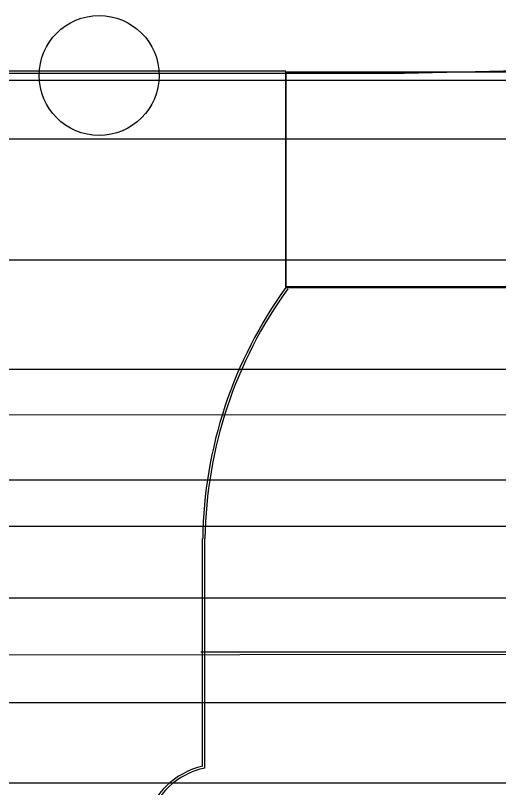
# Model space of a CAD drawing. Header units: millimetres. Extents: x 3062 to 3755, y 1606 to 1663.
# Drawn here: x 3249.61 to 3253.86, y 1650.84 to 1657.63 of the extents above; entities that cross this region are included whole.
import ezdxf

# ---------------------------------------------------------------- set-up
doc = ezdxf.new("R2010")
doc.units = ezdxf.units.MM
doc.linetypes.add('CENTER2', pattern=[28.575, 19.05, -3.175, 3.175, -3.175])
doc.layers.add('m7aor', color=4, linetype='Continuous')
doc.layers.add('WORK', color=7, linetype='Continuous')

msp = doc.modelspace()

# ---------------------------------------------------------------- linework, layer by layer
at = {"layer": 'm7aor', "linetype": 'CENTER2', "ltscale": 0.5}
for p, q in [((3273.3563, 1657.055), (3248.8306, 1657.055)), ((3273.3563, 1656.5393), (3248.8306, 1656.5393)), ((3273.3563, 1655.4797), (3248.8306, 1655.4797)), ((3273.3563, 1654.5198), (3248.8306, 1654.5198)), ((3273.3563, 1654.1297), (3248.8306, 1654.1169)), ((3273.3563, 1653.5459), (3248.8306, 1653.5459)), ((3273.3563, 1653.1408), (3248.8306, 1653.1408)), ((3273.3563, 1652.5119), (3248.8306, 1652.5119)), ((3248.8306, 1651.5944), (3273.3563, 1651.5944)), ((3273.3563, 1650.8875), (3248.8306, 1650.8875))]:
    msp.add_line(p, q, dxfattribs=at)
at = {"layer": 'WORK', "ltscale": 0.5}
for p, q in [((3249.3532, 1657.1213), (3251.9808, 1657.1213)), ((3249.3932, 1657.1413), (3251.9808, 1657.1413)), ((3251.9808, 1657.1213), (3251.9808, 1655.2381)), ((3251.2504, 1651.036), (3251.2504, 1653.036)), ((3251.2704, 1651.0199), (3251.2704, 1653.036))]:
    msp.add_line(p, q, dxfattribs=at)
at = {"layer": 'WORK'}
for p, q in [((3251.9808, 1655.2481), (3251.9808, 1657.1313)), ((3251.9808, 1657.1313), (3254.447, 1657.1313)), ((3251.9808, 1657.1213), (3253.0208, 1657.1213)), ((3253.0208, 1657.1213), (3254.3597, 1657.1528)), ((3251.9808, 1655.2481), (3254.4153, 1655.2481)), ((3251.9808, 1655.2381), (3254.3597, 1655.2381))]:
    msp.add_line(p, q, dxfattribs=at)
for points in [[(3248.8306, 1652.0146), (3273.5198, 1652.0405)], [(3251.2351, 1652.0405), (3274.9714, 1652.0405)]]:
    msp.add_lwpolyline(points, dxfattribs=at)
at = {"layer": 'WORK', "ltscale": 0.5}
msp.add_circle((3250.3411, 1657.0998), 0.5268, dxfattribs=at)
for centre, radius, start, end in [((3255.105, 1652.9796), 3.855, 144.13715, 179.16222), ((3255.105, 1652.9796), 3.835, 144.13715, 179.16222), ((3251.402, 1650.3798), 0.6735, 103.00801, 165.34154), ((3251.402, 1650.3798), 0.6535, 101.61722, 165.34154)]:
    msp.add_arc(centre, radius, start, end, dxfattribs=at)

doc.saveas('drawing.dxf')
